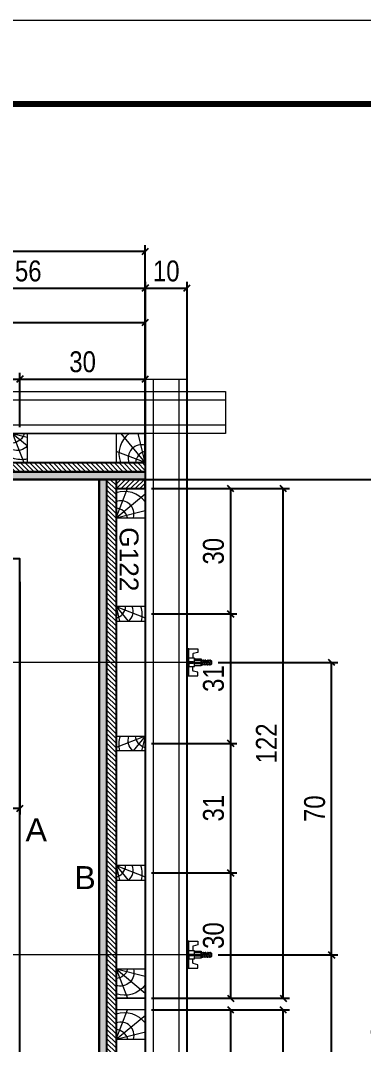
# Model space of a CAD drawing. Extents: x 28748 to 35002, y 14885 to 43501.
# Drawn here: x 29562 to 29726.1, y 29227.6 to 29717.8 of the extents above; entities that cross this region are included whole.
import ezdxf
from ezdxf.enums import TextEntityAlignment as Align

# ---------------------------------------------------------------- set-up
doc = ezdxf.new("R2010")
doc.units = 0
doc.linetypes.add('DASHED', pattern=[0.75, 0.5, -0.25])
for name, color, linetype, lineweight in [('CONCRETO', 251, 'Continuous', 25), ('Folhas', 255, 'Continuous', 9), ('Hachura', 251, 'Continuous', 9), ('Madeira', 126, 'Continuous', 18), ('Perfil Metálico', 224, 'Continuous', 18), ('SARRAFO DE PRESSAO', 251, 'DASHED', 9)]:
    doc.layers.add(name, color=color, linetype=linetype, lineweight=lineweight)
for name, color, linetype in [('COTA', 241, 'Continuous'), ('MEIO_PONT', 93, 'Continuous'), ('Painéis', 200, 'Continuous'), ('SARRAFO', 251, 'Continuous'), ('TEXTO_GERAL', 7, 'Continuous')]:
    doc.layers.add(name, color=color, linetype=linetype)
doc.styles.add('ARIAL', font='arial.ttf')
doc.styles.add('COTA TECNICA 2X', font='techl___.ttf', dxfattribs={"height": 10})
doc.styles.add('ROMANS', font='romans.shx')
doc.styles.add('SANSSERIF', font='sas_____.pfb')
doc.dimstyles.new('Cota Seção interna', dxfattribs={"dimtxt": 7, "dimasz": 6, "dimexe": 0.18, "dimexo": 2, "dimgap": -4, "dimtad": 3, "dimdec": 1, "dimlfac": 0.5, "dimzin": 12, "dimdsep": 46, "dimtxsty": 'ROMANS', "dimblk": 'ARCHTICK', "dimcen": 0.09, "dimse1": 1, "dimse2": 1, "dimsd1": 1, "dimsd2": 1, "dimclrd": 180, "dimclre": 5, "dimclrt": 1, "dimadec": 0, "dimazin": 3, "dimtfac": 1, "dimtdec": 1, "dimtofl": 0, "dimtmove": 0, "dimatfit": 3, "dimldrblk": 'ARCHTICK', "dimfxl": 1, "dimtolj": 1, "dimtzin": 0, "dimarcsym": 0})
doc.dimstyles.new('SECAO PILAR', dxfattribs={"dimtxt": 10, "dimasz": 3, "dimexe": 3, "dimexo": 3, "dimgap": 3, "dimtad": 1, "dimdec": 1, "dimlfac": 0.5, "dimzin": 12, "dimdsep": 46, "dimtxsty": 'COTA TECNICA 2X', "dimblk1": 'OBLIQUE', "dimblk2": 'OBLIQUE', "dimsah": 1, "dimcen": 0.9, "dimclrd": 256, "dimclre": 256, "dimclrt": 256, "dimadec": 1, "dimazin": 3, "dimtfac": 1, "dimtdec": 1, "dimtmove": 0, "dimatfit": 3, "dimfxl": 1, "dimtolj": 1, "dimtzin": 12, "dimarcsym": 0})

# ---------------------------------------------------------------- blocks, each defined once
blk = doc.blocks.new('9999999999')
at = {"layer": 'Folhas'}
blk.add_lwpolyline([(98138.98, 34190.21), (99623.98, 34190.21), (99623.98, 35240.21), (98138.98, 35240.21)], close=True, dxfattribs=at)
at = {"layer": 'Folhas', "color": 30, "const_width": 3}
blk.add_lwpolyline([(98213.98, 34230.21), (99583.98, 34230.21), (99583.98, 35200.21), (98213.98, 35200.21)], close=True, dxfattribs=at)
blk = doc.blocks.new('*D1889')
at = {"layer": 'COTA', "color": 180, "lineweight": -2, "transparency": 16777216}
for p, q in [((29344.71, 29498.65), (29318.71, 29498.65)), ((29318.71, 29498.65), (29318.71, 29483.65)), ((29344.71, 29483.65), (29344.71, 29498.65)), ((29318.71, 29483.65), (29344.71, 29483.65))]:
    blk.add_line(p, q, dxfattribs=at)
at = {"layer": 'Defpoints', "color": 0, "transparency": 16777216}
for p in [(29063.71, 29498.15), (29599.71, 29498.15), (29063.71, 29479.65)]:
    blk.add_point(p, dxfattribs=at)
at = {"layer": 'COTA', "color": 1, "transparency": 16777216, "insert": (29331.71, 29491.15), "char_height": 7, "attachment_point": 5, "style": 'ROMANS'}
blk.add_mtext('\\A1;268', dxfattribs=at)
blk = doc.blocks.new('_ArchTick')
at = {"color": 0, "linetype": 'ByBlock', "const_width": 0.15}
blk.add_lwpolyline([(-0.5, -0.5), (0.5, 0.5)], dxfattribs=at)
blk = doc.blocks.new('_Oblique')
at = {"color": 0, "linetype": 'ByBlock', "lineweight": -2}
blk.add_line((-0.5, -0.5), (0.5, 0.5), dxfattribs=at)
blk = doc.blocks.new('*D1890')
at = {"layer": 'COTA', "lineweight": -2, "transparency": 16777216}
for p, q in [((29041.71, 29509.15), (29041.71, 29610.29)), ((29621.71, 29607.29), (29041.71, 29607.29)), ((29621.71, 29509.15), (29621.71, 29610.29))]:
    blk.add_line(p, q, dxfattribs=at)
at = {"layer": 'Defpoints', "color": 0, "transparency": 16777216}
for p in [(29041.71, 29607.29), (29041.71, 29506.15), (29621.71, 29506.15)]:
    blk.add_point(p, dxfattribs=at)
at = {"layer": 'COTA', "lineweight": -2, "transparency": 16777216, "xscale": 3, "yscale": 3, "zscale": 3, "rotation": 180}
blk.add_blockref('_Oblique', (29041.71, 29607.29), dxfattribs=at)
at = {"layer": 'COTA', "lineweight": -2, "transparency": 16777216, "xscale": 3, "yscale": 3, "zscale": 3}
blk.add_blockref('_Oblique', (29621.71, 29607.29), dxfattribs=at)
at = {"layer": 'COTA', "transparency": 16777216, "insert": (29331.71, 29615.42), "char_height": 10, "attachment_point": 5, "style": 'COTA TECNICA 2X'}
blk.add_mtext('\\A1;290 PAINEL', dxfattribs=at)
blk = doc.blocks.new('*D1891')
at = {"layer": 'COTA', "lineweight": -2, "transparency": 16777216}
for p, q in [((29041.71, 29449.15), (29041.71, 29337.66)), ((29561.71, 29449.15), (29561.71, 29337.66)), ((29041.71, 29340.66), (29561.71, 29340.66))]:
    blk.add_line(p, q, dxfattribs=at)
at = {"layer": 'Defpoints', "color": 0, "transparency": 16777216}
for p in [(29041.71, 29452.15), (29561.71, 29452.15), (29561.71, 29340.66)]:
    blk.add_point(p, dxfattribs=at)
at = {"layer": 'COTA', "lineweight": -2, "transparency": 16777216, "xscale": 3, "yscale": 3, "zscale": 3, "rotation": 180}
blk.add_blockref('_Oblique', (29041.71, 29340.66), dxfattribs=at)
at = {"layer": 'COTA', "lineweight": -2, "transparency": 16777216, "xscale": 3, "yscale": 3, "zscale": 3}
blk.add_blockref('_Oblique', (29561.71, 29340.66), dxfattribs=at)
at = {"layer": 'COTA', "transparency": 16777216, "insert": (29290.71, 29348.77), "char_height": 10, "attachment_point": 5, "style": 'COTA TECNICA 2X'}
blk.add_mtext('\\A1;260', dxfattribs=at)
blk = doc.blocks.new('*D1892')
at = {"layer": 'COTA', "lineweight": -2, "transparency": 16777216}
for p, q in [((29610.71, 29498.15), (29745.79, 29498.15)), ((29742.79, 29000.15), (29742.79, 29498.15)), ((29610.75, 29000.15), (29745.79, 29000.15))]:
    blk.add_line(p, q, dxfattribs=at)
at = {"layer": 'Defpoints', "color": 0, "transparency": 16777216}
for p in [(29607.71, 29498.15), (29742.79, 29498.15), (29607.75, 29000.15)]:
    blk.add_point(p, dxfattribs=at)
at = {"layer": 'COTA', "lineweight": -2, "transparency": 16777216, "xscale": 3, "yscale": 3, "zscale": 3}
for p, rotation in [((29742.79, 29498.15), 90), ((29742.79, 29000.15), 270)]:
    blk.add_blockref('_Oblique', p, dxfattribs=dict(at, rotation=rotation))
at = {"layer": 'COTA', "transparency": 16777216, "insert": (29734.69, 29249.15), "char_height": 10, "attachment_point": 5, "rotation": 90, "style": 'COTA TECNICA 2X'}
blk.add_mtext('\\A1;249 PAINEL', dxfattribs=at)
blk = doc.blocks.new('PONTALETE')
at = {"layer": 'Madeira'}
for q in [(2.71, 7), (7, 5.76), (7, 1.74)]:
    blk.add_line((0, 0), q, dxfattribs=at)
blk.add_lwpolyline([(0, 0), (7, 0), (7, 7), (0, 7)], close=True, dxfattribs=at)
for centre, radius, start, end in [((2.04, 0.06), 6.23, 37.2818, 109.0913), ((1.09, 0.9), 3.19, 343.603, 109.9847), ((-0.21, -0.78), 3.09, 14.6322, 86.0383)]:
    blk.add_arc(centre, radius, start, end, dxfattribs=at)
blk = doc.blocks.new('MEIO PONTALETE')
at = {"layer": 'Madeira'}
for q in [(2.71, 7), (3.5, 2.88), (3.5, 0.87)]:
    blk.add_line((0, 0), q, dxfattribs=at)
blk.add_lwpolyline([(0, 0), (3.5, 0), (3.5, 7), (0, 7)], close=True, dxfattribs=at)
for centre, radius, start, end in [((2.04, 0.06), 6.23, 76.4499, 109.0913), ((1.09, 0.9), 3.19, 40.9063, 109.9847), ((-0.21, -0.78), 3.09, 14.6322, 86.0383)]:
    blk.add_arc(centre, radius, start, end, dxfattribs=at)
blk = doc.blocks.new('*D982')
at = {"layer": 'COTA', "lineweight": -2, "transparency": 16777216}
for p, q in [((29501.71, 29523.15), (29501.71, 29549.17)), ((29561.71, 29523.15), (29561.71, 29549.17)), ((29501.71, 29546.17), (29561.71, 29546.17))]:
    blk.add_line(p, q, dxfattribs=at)
at = {"layer": 'Defpoints', "color": 0, "transparency": 16777216}
for p in [(29561.71, 29546.17), (29501.71, 29520.15), (29561.71, 29520.15)]:
    blk.add_point(p, dxfattribs=at)
at = {"layer": 'COTA', "lineweight": -2, "transparency": 16777216, "xscale": 3, "yscale": 3, "zscale": 3, "rotation": 180}
blk.add_blockref('_Oblique', (29501.71, 29546.17), dxfattribs=at)
at = {"layer": 'COTA', "lineweight": -2, "transparency": 16777216, "xscale": 3, "yscale": 3, "zscale": 3}
blk.add_blockref('_Oblique', (29561.71, 29546.17), dxfattribs=at)
at = {"layer": 'COTA', "transparency": 16777216, "insert": (29531.71, 29554.39), "char_height": 10, "attachment_point": 5, "style": 'COTA TECNICA 2X'}
blk.add_mtext('\\A1;30', dxfattribs=at)
blk = doc.blocks.new('*D983')
at = {"layer": 'COTA', "lineweight": -2, "transparency": 16777216}
for p, q in [((29561.71, 29523.15), (29561.71, 29549.17)), ((29621.71, 29523.15), (29621.71, 29549.17)), ((29561.71, 29546.17), (29621.71, 29546.17))]:
    blk.add_line(p, q, dxfattribs=at)
at = {"layer": 'Defpoints', "color": 0, "transparency": 16777216}
for p in [(29621.71, 29546.17), (29561.71, 29520.15), (29621.71, 29520.15)]:
    blk.add_point(p, dxfattribs=at)
at = {"layer": 'COTA', "lineweight": -2, "transparency": 16777216, "xscale": 3, "yscale": 3, "zscale": 3, "rotation": 180}
blk.add_blockref('_Oblique', (29561.71, 29546.17), dxfattribs=at)
at = {"layer": 'COTA', "lineweight": -2, "transparency": 16777216, "xscale": 3, "yscale": 3, "zscale": 3}
blk.add_blockref('_Oblique', (29621.71, 29546.17), dxfattribs=at)
at = {"layer": 'COTA', "transparency": 16777216, "insert": (29591.71, 29554.39), "char_height": 10, "attachment_point": 5, "style": 'COTA TECNICA 2X'}
blk.add_mtext('\\A1;30', dxfattribs=at)
blk = doc.blocks.new('*D984')
at = {"layer": 'COTA', "lineweight": -2, "transparency": 16777216}
for p, q in [((29441.71, 29523.15), (29441.71, 29576.28)), ((29441.71, 29573.28), (29621.71, 29573.28)), ((29621.71, 29523.15), (29621.71, 29576.28))]:
    blk.add_line(p, q, dxfattribs=at)
at = {"layer": 'Defpoints', "color": 0, "transparency": 16777216}
for p in [(29621.71, 29573.28), (29441.71, 29520.15), (29621.71, 29520.15)]:
    blk.add_point(p, dxfattribs=at)
at = {"layer": 'COTA', "lineweight": -2, "transparency": 16777216, "xscale": 3, "yscale": 3, "zscale": 3, "rotation": 180}
blk.add_blockref('_Oblique', (29441.71, 29573.28), dxfattribs=at)
at = {"layer": 'COTA', "lineweight": -2, "transparency": 16777216, "xscale": 3, "yscale": 3, "zscale": 3}
blk.add_blockref('_Oblique', (29621.71, 29573.28), dxfattribs=at)
at = {"layer": 'COTA', "transparency": 16777216, "insert": (29531.71, 29581.41), "char_height": 10, "attachment_point": 5, "style": 'COTA TECNICA 2X'}
blk.add_mtext('\\A1;90', dxfattribs=at)
blk = doc.blocks.new('*D993')
at = {"layer": 'COTA', "lineweight": -2, "transparency": 16777216}
for p, q in [((29624.75, 29244.15), (29665.62, 29244.15)), ((29662.62, 29184.15), (29662.62, 29244.15)), ((29624.75, 29184.15), (29665.62, 29184.15))]:
    blk.add_line(p, q, dxfattribs=at)
at = {"layer": 'Defpoints', "color": 0, "transparency": 16777216}
for p in [(29621.75, 29244.15), (29662.62, 29244.15), (29621.75, 29184.15)]:
    blk.add_point(p, dxfattribs=at)
at = {"layer": 'COTA', "lineweight": -2, "transparency": 16777216, "xscale": 3, "yscale": 3, "zscale": 3}
for p, rotation in [((29662.62, 29244.15), 90), ((29662.62, 29184.15), 270)]:
    blk.add_blockref('_Oblique', p, dxfattribs=dict(at, rotation=rotation))
at = {"layer": 'COTA', "transparency": 16777216, "insert": (29654.4, 29214.15), "char_height": 10, "attachment_point": 5, "rotation": 90, "style": 'COTA TECNICA 2X'}
blk.add_mtext('\\A1;30', dxfattribs=at)
blk = doc.blocks.new('*D994')
at = {"layer": 'COTA', "lineweight": -2, "transparency": 16777216}
for p, q in [((29624.75, 29244.15), (29690.74, 29244.15)), ((29687.74, 29000.15), (29687.74, 29244.15)), ((29624.75, 29000.15), (29690.74, 29000.15))]:
    blk.add_line(p, q, dxfattribs=at)
at = {"layer": 'Defpoints', "color": 0, "transparency": 16777216}
for p in [(29621.75, 29244.15), (29687.74, 29244.15), (29621.75, 29000.15)]:
    blk.add_point(p, dxfattribs=at)
at = {"layer": 'COTA', "lineweight": -2, "transparency": 16777216, "xscale": 3, "yscale": 3, "zscale": 3}
for p, rotation in [((29687.74, 29244.15), 90), ((29687.74, 29000.15), 270)]:
    blk.add_blockref('_Oblique', p, dxfattribs=dict(at, rotation=rotation))
at = {"layer": 'COTA', "transparency": 16777216, "insert": (29679.68, 29122.15), "char_height": 10, "attachment_point": 5, "rotation": 90, "style": 'COTA TECNICA 2X'}
blk.add_mtext('\\A1;122', dxfattribs=at)
blk = doc.blocks.new('*D995')
at = {"layer": 'COTA', "lineweight": -2, "transparency": 16777216}
for p, q in [((29624.71, 29309.75), (29665.58, 29309.75)), ((29662.58, 29249.75), (29662.58, 29309.75)), ((29624.71, 29249.75), (29665.58, 29249.75))]:
    blk.add_line(p, q, dxfattribs=at)
at = {"layer": 'Defpoints', "color": 0, "transparency": 16777216}
for p in [(29621.71, 29309.75), (29662.58, 29309.75), (29621.71, 29249.75)]:
    blk.add_point(p, dxfattribs=at)
at = {"layer": 'COTA', "lineweight": -2, "transparency": 16777216, "xscale": 3, "yscale": 3, "zscale": 3}
for p, rotation in [((29662.58, 29309.75), 90), ((29662.58, 29249.75), 270)]:
    blk.add_blockref('_Oblique', p, dxfattribs=dict(at, rotation=rotation))
at = {"layer": 'COTA', "transparency": 16777216, "insert": (29654.36, 29279.75), "char_height": 10, "attachment_point": 5, "rotation": 90, "style": 'COTA TECNICA 2X'}
blk.add_mtext('\\A1;30', dxfattribs=at)
blk = doc.blocks.new('*D996')
at = {"layer": 'COTA', "lineweight": -2, "transparency": 16777216}
for p, q in [((29624.71, 29371.75), (29665.58, 29371.75)), ((29662.58, 29309.75), (29662.58, 29371.75)), ((29624.71, 29309.75), (29665.58, 29309.75))]:
    blk.add_line(p, q, dxfattribs=at)
at = {"layer": 'Defpoints', "color": 0, "transparency": 16777216}
for p in [(29621.71, 29371.75), (29662.58, 29371.75), (29621.71, 29309.75)]:
    blk.add_point(p, dxfattribs=at)
at = {"layer": 'COTA', "lineweight": -2, "transparency": 16777216, "xscale": 3, "yscale": 3, "zscale": 3}
for p, rotation in [((29662.58, 29371.75), 90), ((29662.58, 29309.75), 270)]:
    blk.add_blockref('_Oblique', p, dxfattribs=dict(at, rotation=rotation))
at = {"layer": 'COTA', "transparency": 16777216, "insert": (29654.36, 29340.75), "char_height": 10, "attachment_point": 5, "rotation": 90, "style": 'COTA TECNICA 2X'}
blk.add_mtext('\\A1;31', dxfattribs=at)
blk = doc.blocks.new('*D997')
at = {"layer": 'COTA', "lineweight": -2, "transparency": 16777216}
for p, q in [((29624.71, 29433.75), (29665.58, 29433.75)), ((29662.58, 29371.75), (29662.58, 29433.75)), ((29624.71, 29371.75), (29665.58, 29371.75))]:
    blk.add_line(p, q, dxfattribs=at)
at = {"layer": 'Defpoints', "color": 0, "transparency": 16777216}
for p in [(29621.71, 29433.75), (29662.58, 29433.75), (29621.71, 29371.75)]:
    blk.add_point(p, dxfattribs=at)
at = {"layer": 'COTA', "lineweight": -2, "transparency": 16777216, "xscale": 3, "yscale": 3, "zscale": 3}
for p, rotation in [((29662.58, 29433.75), 90), ((29662.58, 29371.75), 270)]:
    blk.add_blockref('_Oblique', p, dxfattribs=dict(at, rotation=rotation))
at = {"layer": 'COTA', "transparency": 16777216, "insert": (29654.36, 29402.75), "char_height": 10, "attachment_point": 5, "rotation": 90, "style": 'COTA TECNICA 2X'}
blk.add_mtext('\\A1;31', dxfattribs=at)
blk = doc.blocks.new('*D998')
at = {"layer": 'COTA', "lineweight": -2, "transparency": 16777216}
for p, q in [((29624.71, 29493.75), (29665.58, 29493.75)), ((29662.58, 29433.75), (29662.58, 29493.75)), ((29624.71, 29433.75), (29665.58, 29433.75))]:
    blk.add_line(p, q, dxfattribs=at)
at = {"layer": 'Defpoints', "color": 0, "transparency": 16777216}
for p in [(29621.71, 29493.75), (29662.58, 29493.75), (29621.71, 29433.75)]:
    blk.add_point(p, dxfattribs=at)
at = {"layer": 'COTA', "lineweight": -2, "transparency": 16777216, "xscale": 3, "yscale": 3, "zscale": 3}
for p, rotation in [((29662.58, 29493.75), 90), ((29662.58, 29433.75), 270)]:
    blk.add_blockref('_Oblique', p, dxfattribs=dict(at, rotation=rotation))
at = {"layer": 'COTA', "transparency": 16777216, "insert": (29654.36, 29463.75), "char_height": 10, "attachment_point": 5, "rotation": 90, "style": 'COTA TECNICA 2X'}
blk.add_mtext('\\A1;30', dxfattribs=at)
blk = doc.blocks.new('*D999')
at = {"layer": 'COTA', "lineweight": -2, "transparency": 16777216}
for p, q in [((29624.71, 29493.75), (29690.7, 29493.75)), ((29687.7, 29249.75), (29687.7, 29493.75)), ((29624.71, 29249.75), (29690.7, 29249.75))]:
    blk.add_line(p, q, dxfattribs=at)
at = {"layer": 'Defpoints', "color": 0, "transparency": 16777216}
for p in [(29621.71, 29493.75), (29687.7, 29493.75), (29621.71, 29249.75)]:
    blk.add_point(p, dxfattribs=at)
at = {"layer": 'COTA', "lineweight": -2, "transparency": 16777216, "xscale": 3, "yscale": 3, "zscale": 3}
for p, rotation in [((29687.7, 29493.75), 90), ((29687.7, 29249.75), 270)]:
    blk.add_blockref('_Oblique', p, dxfattribs=dict(at, rotation=rotation))
at = {"layer": 'COTA', "transparency": 16777216, "insert": (29679.64, 29371.75), "char_height": 10, "attachment_point": 5, "rotation": 90, "style": 'COTA TECNICA 2X'}
blk.add_mtext('\\A1;122', dxfattribs=at)
blk = doc.blocks.new('*D1898')
at = {"layer": 'COTA', "linetype": 'ByBlock', "lineweight": -2, "transparency": 16777216}
for p, q in [((29509.68, 29554.98), (29509.68, 29592.75)), ((29621.75, 29003.15), (29621.75, 29592.75)), ((29509.68, 29589.75), (29621.75, 29589.75))]:
    blk.add_line(p, q, dxfattribs=at)
at = {"layer": 'Defpoints', "color": 0, "linetype": 'ByBlock', "transparency": 16777216}
for p in [(29621.75, 29589.75), (29509.68, 29551.98), (29621.75, 29000.15)]:
    blk.add_point(p, dxfattribs=at)
at = {"layer": 'COTA', "linetype": 'ByBlock', "lineweight": -2, "transparency": 16777216, "xscale": 3, "yscale": 3, "zscale": 3, "rotation": 180}
blk.add_blockref('_Oblique', (29509.68, 29589.75), dxfattribs=at)
at = {"layer": 'COTA', "linetype": 'ByBlock', "lineweight": -2, "transparency": 16777216, "xscale": 3, "yscale": 3, "zscale": 3}
blk.add_blockref('_Oblique', (29621.75, 29589.75), dxfattribs=at)
at = {"layer": 'COTA', "linetype": 'ByBlock', "transparency": 16777216, "insert": (29565.72, 29597.86), "char_height": 10, "attachment_point": 5, "style": 'COTA TECNICA 2X'}
blk.add_mtext('\\A1;56', dxfattribs=at)
blk = doc.blocks.new('*D1899')
at = {"layer": 'COTA', "linetype": 'ByBlock', "lineweight": -2, "transparency": 16777216}
for p, q in [((29621.75, 29003.15), (29621.75, 29592.75)), ((29641.71, 29133.55), (29641.71, 29592.75)), ((29621.75, 29589.75), (29641.71, 29589.75))]:
    blk.add_line(p, q, dxfattribs=at)
at = {"layer": 'Defpoints', "color": 0, "linetype": 'ByBlock', "transparency": 16777216}
for p in [(29641.71, 29589.75), (29641.71, 29130.55), (29621.75, 29000.15)]:
    blk.add_point(p, dxfattribs=at)
at = {"layer": 'COTA', "linetype": 'ByBlock', "lineweight": -2, "transparency": 16777216, "xscale": 3, "yscale": 3, "zscale": 3, "rotation": 180}
blk.add_blockref('_Oblique', (29621.75, 29589.75), dxfattribs=at)
at = {"layer": 'COTA', "linetype": 'ByBlock', "lineweight": -2, "transparency": 16777216, "xscale": 3, "yscale": 3, "zscale": 3}
blk.add_blockref('_Oblique', (29641.71, 29589.75), dxfattribs=at)
at = {"layer": 'COTA', "linetype": 'ByBlock', "transparency": 16777216, "insert": (29631.73, 29597.85), "char_height": 10, "attachment_point": 5, "style": 'COTA TECNICA 2X'}
blk.add_mtext('\\A1;10', dxfattribs=at)
blk = doc.blocks.new('C')
at = {"layer": 'Hachura', "color": 0}
for p, q in [((0, 3.22), (0, -3.22)), ((0.45, 3.22), (0, 3.22)), ((0.46, 3.16), (0, 3.16)), ((0.46, 3.05), (0, 3.05)), ((0.46, 2.88), (0, 2.88)), ((0, 2.75), (0, -1.16)), ((0.46, 2.65), (0, 2.65)), ((0.45, -3.23), (0.45, 3.22)), ((0.45, 3.22), (2.58, 3.22)), ((2.58, 3.22), (2.58, 2.39)), ((0.46, 2.23), (0, 2.23)), ((0.46, 1.51), (0, 1.51)), ((0.39, 0.49), (0.17, 0.49)), ((1.74, 0.97), (0.45, 0.97)), ((1.45, 0.1), (0.45, 0.1)), ((1.35, 1.94), (1.35, 0.96)), ((2.58, 2.39), (1.47, 2.09)), ((1.74, -0.97), (1.74, 0.97)), ((1.74, 0.97), (1.74, 0.84)), ((1.74, 0.97), (1.74, 0.84)), ((1.74, 0.84), (3.35, 0.84)), ((3.35, 0.45), (1.74, 0.45)), ((3.32, 0.84), (3.32, -0.84)), ((3.35, 0.84), (3.35, -0.84)), ((3.68, 0.45), (3.35, 0.45)), ((3.84, -0.52), (3.35, 0.45)), ((3.35, 0.06), (3.67, -0.57)), ((3.68, 0.45), (4.16, -0.52)), ((3.72, 0.5), (4.25, -0.57)), ((4.37, -0.55), (3.83, 0.53)), ((4.15, 0.45), (3.93, 0.45)), ((4.42, -0.52), (3.93, 0.45)), ((4.15, 0.45), (4.26, 0.45)), ((4.26, 0.45), (4.74, -0.52)), ((4.3, 0.5), (4.83, -0.57)), ((4.95, -0.55), (4.41, 0.53)), ((4.51, 0.45), (4.84, 0.45)), ((5, -0.52), (4.51, 0.45)), ((4.84, 0.45), (5.32, -0.52)), ((4.88, 0.5), (5.41, -0.57)), ((5.53, -0.55), (4.99, 0.53)), ((5.58, -0.52), (5.09, 0.45)), ((5.42, 0.45), (5.09, 0.45)), ((5.58, -0.52), (5.09, 0.45)), ((5.42, 0.45), (5.74, -0.19)), ((5.46, 0.5), (5.74, -0.07)), ((5.74, 0.19), (5.57, 0.53)), ((5.74, 0.32), (5.68, 0.45)), ((5.68, 0.45), (5.74, 0.45)), ((5.74, 0.45), (5.9, 0.29)), ((5.74, 0.45), (5.74, -0.52)), ((5.9, -0.36), (5.9, 0.29)), ((0.45, 0), (0, 0)), ((0.46, -1.52), (0, -1.52)), ((0.46, -2.23), (0, -2.23)), ((0.08, -0.48), (0.29, -0.48)), ((0.29, -0.48), (0.4, -0.48)), ((0.45, 0), (0.45, -0.97)), ((0.45, -0.16), (1.45, -0.16)), ((0.45, -0.65), (0.45, -0.32)), ((0.45, -3.23), (0.45, -0.65)), ((0.45, -0.97), (1.74, -0.97)), ((1.35, -1.94), (1.35, -0.97)), ((2.58, -2.39), (1.47, -2.1)), ((3.35, -0.32), (1.74, -0.32)), ((3.35, -0.84), (1.74, -0.84)), ((2.58, -3.23), (2.58, -2.39)), ((3.35, -0.07), (3.58, -0.52)), ((3.35, -0.52), (3.58, -0.52)), ((3.84, -0.52), (4.16, -0.52)), ((4.42, -0.52), (4.74, -0.52)), ((4.63, -0.52), (4.74, -0.52)), ((5, -0.52), (5.32, -0.52)), ((5.58, -0.52), (5.74, -0.52)), ((5.74, -0.52), (5.9, -0.36)), ((5.74, -0.52), (5.74, -0.52)), ((0.46, -2.65), (0, -2.65)), ((0.46, -2.88), (0, -2.88)), ((0.46, -3.05), (0, -3.05)), ((0.46, -3.16), (0, -3.16)), ((0, -3.22), (2.57, -3.22))]:
    blk.add_line(p, q, dxfattribs=at)
for centre, radius, start, end in [((1.52, 1.94), 0.161, 104.7436, 180), ((1.44, -0.03), 0.129, 272.695, 87.305), ((3.81, 0.39), 0.143, 25.5688, 154.4312), ((4.39, 0.39), 0.143, 25.5688, 154.4312), ((4.97, 0.39), 0.143, 25.5688, 154.4312), ((5.55, 0.39), 0.143, 25.5688, 154.4312), ((0.17, -0.37), 0.174, 221.744, 317.8592), ((1.52, -1.94), 0.161, 180, 255.2564), ((3.71, -0.4), 0.174, 222.1408, 318.256), ((4.29, -0.4), 0.174, 222.1408, 318.256), ((4.87, -0.4), 0.174, 222.1408, 318.256), ((5.45, -0.4), 0.174, 222.1408, 318.256), ((5.61, -0.4), 0.174, 317.8592, 318.256)]:
    blk.add_arc(centre, radius, start, end, dxfattribs=at)
blk = doc.blocks.new('*D1901')
at = {"layer": 'COTA', "linetype": 'ByBlock', "lineweight": -2, "transparency": 16777216}
for p, q in [((29656.51, 29270.48), (29713.87, 29270.48)), ((29710.87, 29130.48), (29710.87, 29270.48)), ((29656.5, 29130.48), (29713.87, 29130.48))]:
    blk.add_line(p, q, dxfattribs=at)
at = {"layer": 'Defpoints', "color": 0, "linetype": 'ByBlock', "transparency": 16777216}
for p in [(29653.51, 29270.48), (29710.87, 29270.48), (29653.5, 29130.48)]:
    blk.add_point(p, dxfattribs=at)
at = {"layer": 'COTA', "linetype": 'ByBlock', "lineweight": -2, "transparency": 16777216, "xscale": 3, "yscale": 3, "zscale": 3}
for p, rotation in [((29710.87, 29270.48), 90), ((29710.87, 29130.48), 270)]:
    blk.add_blockref('_Oblique', p, dxfattribs=dict(at, rotation=rotation))
at = {"layer": 'COTA', "linetype": 'ByBlock', "transparency": 16777216, "insert": (29702.76, 29200.48), "char_height": 10, "attachment_point": 5, "rotation": 90, "style": 'COTA TECNICA 2X'}
blk.add_mtext('\\A1;70', dxfattribs=at)
blk = doc.blocks.new('*D1902')
at = {"layer": 'COTA', "linetype": 'ByBlock', "lineweight": -2, "transparency": 16777216}
for p, q in [((29656.51, 29410.48), (29713.87, 29410.48)), ((29710.87, 29270.48), (29710.87, 29410.48)), ((29656.51, 29270.48), (29713.87, 29270.48))]:
    blk.add_line(p, q, dxfattribs=at)
at = {"layer": 'Defpoints', "color": 0, "linetype": 'ByBlock', "transparency": 16777216}
for p in [(29653.51, 29410.48), (29710.87, 29410.48), (29653.51, 29270.48)]:
    blk.add_point(p, dxfattribs=at)
at = {"layer": 'COTA', "linetype": 'ByBlock', "lineweight": -2, "transparency": 16777216, "xscale": 3, "yscale": 3, "zscale": 3}
for p, rotation in [((29710.87, 29410.48), 90), ((29710.87, 29270.48), 270)]:
    blk.add_blockref('_Oblique', p, dxfattribs=dict(at, rotation=rotation))
at = {"layer": 'COTA', "linetype": 'ByBlock', "transparency": 16777216, "insert": (29702.76, 29340.48), "char_height": 10, "attachment_point": 5, "rotation": 90, "style": 'COTA TECNICA 2X'}
blk.add_mtext('\\A1;70', dxfattribs=at)

msp = doc.modelspace()

# ---------------------------------------------------------------- hatches: boundary and pattern name
at = {"layer": 'Hachura'}
h = msp.add_hatch(dxfattribs=at)
h.set_pattern_fill('ANSI31', color=256, scale=0.5, angle=270, style=0)
h.set_pattern_definition([(315, (21680.331, 18374.2464), (1.12253202, 1.12253202), [])])
h.paths.add_polyline_path([(29041.71, 29506.15), (29041.71, 29501.75), (29621.71, 29501.75), (29621.71, 29506.15)])
h = msp.add_hatch(color=256, dxfattribs=at)
h.dxf.hatch_style = 1
h.paths.add_polyline_path([(29621.71, 29501.75), (29621.71, 29498.15), (29041.71, 29498.15), (29041.71, 29501.75)])
h = msp.add_hatch(color=256, dxfattribs=at)
h.dxf.hatch_style = 1
h.paths.add_polyline_path([(29599.71, 29498.15), (29599.71, 29000.15), (29603.31, 29000.15), (29603.31, 29498.15)])
h = msp.add_hatch(dxfattribs=at)
h.set_pattern_fill('ANSI31', color=256, scale=0.5, angle=270, style=0)
h.set_pattern_definition([(315, (53141.929, 20143.1973), (1.12253202, 1.12253202), [])])
h.paths.add_polyline_path([(29603.31, 29498.15), (29607.71, 29498.15), (29607.71, 29000.15), (29603.31, 29000.15)])
h = msp.add_hatch(dxfattribs=at)
h.set_pattern_fill('ANSI31', color=256, scale=0.5, angle=180, style=0)
h.set_pattern_definition([(225, (20494.769, 6705.941), (1.12253202, -1.12253202), [])])
h.paths.add_polyline_path([(29621.71, 29498.15), (29621.71, 29493.75), (29607.71, 29493.75), (29607.71, 29498.15)])

# ---------------------------------------------------------------- linework, layer by layer
at = {"layer": 'CONCRETO', "color": 2}
msp.add_lwpolyline([(29599.71, 29022.15), (29561.71, 29022.15), (29561.71, 29460.15), (29063.71, 29460.15), (29063.71, 29498.15), (29599.71, 29498.15)], close=True, dxfattribs=at)
at = {"layer": 'Hachura'}
for p, q in [((29652.48, 29410.55), (29512.68, 29410.54)), ((29652.49, 29270.55), (29512.69, 29270.54))]:
    msp.add_line(p, q, dxfattribs=at)
at = {"layer": 'Madeira'}
for points in [[(29621.71, 29506.15), (29621.71, 29520.15), (29041.71, 29520.15), (29041.71, 29506.15)], [(29441.71, 29506.15), (29441.71, 29520.15), (29621.71, 29520.15), (29621.71, 29506.15)], [(29621.71, 29493.75), (29607.71, 29493.75), (29607.71, 29249.75), (29621.71, 29249.75)], [(29621.75, 29244.15), (29607.75, 29244.15), (29607.75, 29000.15), (29621.75, 29000.15)]]:
    msp.add_lwpolyline(points, close=True, dxfattribs=at)
at = {"layer": 'Painéis', "linetype": 'ByBlock'}
for p, q in [((29599.71, 29498.15), (29607.71, 29498.15)), ((29607.71, 29498.15), (29607.71, 29494.37))]:
    msp.add_line(p, q, dxfattribs=at)
at = {"layer": 'Painéis'}
for points in [[(29621.71, 29501.75), (29621.71, 29498.15), (29041.71, 29498.15), (29041.71, 29501.75)], [(29599.71, 29498.15), (29599.71, 29000.15), (29603.31, 29000.15), (29603.31, 29498.15)]]:
    msp.add_lwpolyline(points, close=True, dxfattribs=at)
at = {"layer": 'Perfil Metálico'}
for points in [[(29621.71, 29546.05), (29641.71, 29546.05), (29641.71, 28975.78), (29621.71, 28975.78)], [(29637.71, 28975.78), (29625.71, 28975.78), (29625.71, 29546.05), (29637.71, 29546.05)], [(29009.77, 29520.15), (29009.77, 29540.15), (29660.03, 29540.15), (29660.03, 29520.15)], [(29660.03, 29536.15), (29660.03, 29524.15), (29009.77, 29524.15), (29009.77, 29536.15)]]:
    msp.add_lwpolyline(points, close=True, dxfattribs=at)
at = {"layer": 'SARRAFO'}
msp.add_line((29607.71, 29498.15), (29607.75, 29000.15), dxfattribs=at)
for points in [[(29621.71, 29501.75), (29041.71, 29501.75), (29041.71, 29506.15), (29621.71, 29506.15)], [(29621.71, 29501.75), (29041.71, 29501.75), (29041.71, 29506.15), (29621.71, 29506.15)], [(29607.71, 29493.75), (29621.71, 29493.75), (29621.71, 29498.15), (29607.71, 29498.15)]]:
    msp.add_lwpolyline(points, close=True, dxfattribs=at)
msp.add_lwpolyline([(29607.75, 29000.15), (29599.71, 29000.15), (29599.71, 29498.15), (29607.71, 29498.15)], dxfattribs=at)

# ---------------------------------------------------------------- block references
at = {"layer": 'Hachura', "linetype": 'Continuous', "xscale": 2, "yscale": 2, "zscale": 2}
for p in [(29641.71, 29410.55), (29641.71, 29270.55)]:
    msp.add_blockref('C', p, dxfattribs=at)
at = {"layer": 'Madeira', "xscale": 2, "yscale": 2, "zscale": 2}
for p in [(29607.71, 29479.75), (29607.75, 29230.15)]:
    msp.add_blockref('PONTALETE', p, dxfattribs=at)
at = {"layer": 'Madeira'}
for name, p, xscale, yscale, zscale, rotation in [('MEIO PONTALETE', (29607.71, 29437.25), 1.999999997962732, 1.999999997962732, 1.999999997962732, 270), ('MEIO PONTALETE', (29621.71, 29375.25), -1.999999997962732, 1.999999997962732, 1.999999997962732, 90), ('MEIO PONTALETE', (29607.71, 29313.25), 1.999999997962732, 1.999999997962732, 1.999999997962732, 270), ('PONTALETE', (29607.71, 29263.75), -2, 2, 2, 180)]:
    msp.add_blockref(name, p, dxfattribs=dict(at, xscale=xscale, yscale=yscale, zscale=zscale, rotation=rotation))
at = {"layer": 'MEIO_PONT'}
for name, p, xscale, yscale, zscale, rotation in [('MEIO PONTALETE', (29558.21, 29520.15), -1.999999997962732, 1.999999997962732, 1.999999997962732, 180), ('PONTALETE', (29621.71, 29506.15), 2, 2, 2, 89.99999999999997)]:
    msp.add_blockref(name, p, dxfattribs=dict(at, xscale=xscale, yscale=yscale, zscale=zscale, rotation=rotation))
at = {"layer": 'SARRAFO DE PRESSAO', "color": 6, "linetype": 'ByBlock'}
msp.add_blockref('9999999999', (-69390.64, -5522.36), dxfattribs=at)

# ---------------------------------------------------------------- texts
at = {"layer": 'TEXTO_GERAL', "color": 0, "linetype": 'Continuous', "style": 'SANSSERIF'}
msp.add_text('G122', height=9, rotation=270, dxfattribs=at).set_placement((29613.95, 29475.25), align=Align.MIDDLE_LEFT)
at = {"layer": 'TEXTO_GERAL', "style": 'ARIAL'}
for s, p in [('A', (29569.55, 29330.39)), ('B', (29592.9, 29307.49))]:
    msp.add_text(s, height=11, dxfattribs=at).set_placement(p, align=Align.MIDDLE_CENTER)

# ---------------------------------------------------------------- dimensions: what is measured, and where the dimension line sits
at = {"layer": 'COTA'}
dim = msp.add_linear_dim(base=(29041.71, 29607.29), p1=(29621.71, 29506.15), p2=(29041.71, 29506.15), text='<> PAINEL', dimstyle='SECAO PILAR', dxfattribs=at)
dim.commit()
dim.dimension.update_dxf_attribs({"geometry": '*D1890', "text_midpoint": (29331.71, 29607.29), "dimtype": 160})
at = {"layer": 'COTA', "linetype": 'ByBlock'}
for base, p1, p2, picture, middle in [((29621.75, 29589.75), (29509.68, 29551.98), (29621.75, 29000.15), '*D1898', (29565.72, 29597.86)), ((29641.71, 29589.75), (29621.75, 29000.15), (29641.71, 29130.55), '*D1899', (29631.73, 29597.85))]:
    dim = msp.add_linear_dim(base=base, p1=p1, p2=p2, dimstyle='SECAO PILAR', override={"dimtmove": 1}, dxfattribs=at)
    dim.commit()
    dim.dimension.update_dxf_attribs({"geometry": picture, "text_midpoint": middle})
at = {"layer": 'COTA'}
for base, p1, p2, picture, middle in [((29621.71, 29573.28), (29441.71, 29520.15), (29621.71, 29520.15), '*D984', (29531.71, 29581.41)), ((29561.71, 29546.17), (29501.71, 29520.15), (29561.71, 29520.15), '*D982', (29531.71, 29554.39)), ((29621.71, 29546.17), (29561.71, 29520.15), (29621.71, 29520.15), '*D983', (29591.71, 29554.39))]:
    dim = msp.add_linear_dim(base=base, p1=p1, p2=p2, dimstyle='SECAO PILAR', dxfattribs=at)
    dim.commit()
    dim.dimension.update_dxf_attribs({"geometry": picture, "text_midpoint": middle})
dim = msp.add_linear_dim(base=(29742.79, 29498.15), p1=(29607.75, 29000.15), p2=(29607.71, 29498.15), angle=90, text='<> PAINEL', dimstyle='SECAO PILAR', dxfattribs=at)
dim.commit()
dim.dimension.update_dxf_attribs({"geometry": '*D1892', "text_midpoint": (29734.69, 29249.15)})
for base, p1, p2, angle, dimstyle, picture, middle in [((29063.71, 29479.65), (29599.71, 29498.15), (29063.71, 29498.15), 180, 'Cota Seção interna', '*D1889', (29331.71, 29491.15)), ((29662.58, 29493.75), (29621.71, 29433.75), (29621.71, 29493.75), 90, 'SECAO PILAR', '*D998', (29654.36, 29463.75)), ((29687.7, 29493.75), (29621.71, 29249.75), (29621.71, 29493.75), 90, 'SECAO PILAR', '*D999', (29679.64, 29371.75)), ((29662.58, 29433.75), (29621.71, 29371.75), (29621.71, 29433.75), 90, 'SECAO PILAR', '*D997', (29654.36, 29402.75)), ((29662.58, 29371.75), (29621.71, 29309.75), (29621.71, 29371.75), 90, 'SECAO PILAR', '*D996', (29654.36, 29340.75)), ((29662.58, 29309.75), (29621.71, 29249.75), (29621.71, 29309.75), 90, 'SECAO PILAR', '*D995', (29654.36, 29279.75)), ((29662.62, 29244.15), (29621.75, 29184.15), (29621.75, 29244.15), 90, 'SECAO PILAR', '*D993', (29654.4, 29214.15)), ((29687.74, 29244.15), (29621.75, 29000.15), (29621.75, 29244.15), 90, 'SECAO PILAR', '*D994', (29679.68, 29122.15))]:
    dim = msp.add_linear_dim(base=base, p1=p1, p2=p2, angle=angle, dimstyle=dimstyle, dxfattribs=at)
    dim.commit()
    dim.dimension.update_dxf_attribs({"geometry": picture, "text_midpoint": middle})
dim = msp.add_linear_dim(base=(29561.71, 29340.66), p1=(29041.71, 29452.15), p2=(29561.71, 29452.15), dimstyle='SECAO PILAR', dxfattribs=at)
dim.commit()
dim.dimension.update_dxf_attribs({"geometry": '*D1891', "text_midpoint": (29290.71, 29340.66), "dimtype": 160})
at = {"layer": 'COTA', "linetype": 'ByBlock'}
for base, p1, p2, picture, middle in [((29710.87, 29410.48), (29653.51, 29270.48), (29653.51, 29410.48), '*D1902', (29702.76, 29340.48)), ((29710.87, 29270.48), (29653.5, 29130.48), (29653.51, 29270.48), '*D1901', (29702.76, 29200.48))]:
    dim = msp.add_linear_dim(base=base, p1=p1, p2=p2, angle=90, dimstyle='SECAO PILAR', override={"dimtmove": 1}, dxfattribs=at)
    dim.commit()
    dim.dimension.update_dxf_attribs({"geometry": picture, "text_midpoint": middle})

doc.saveas('drawing.dxf')
